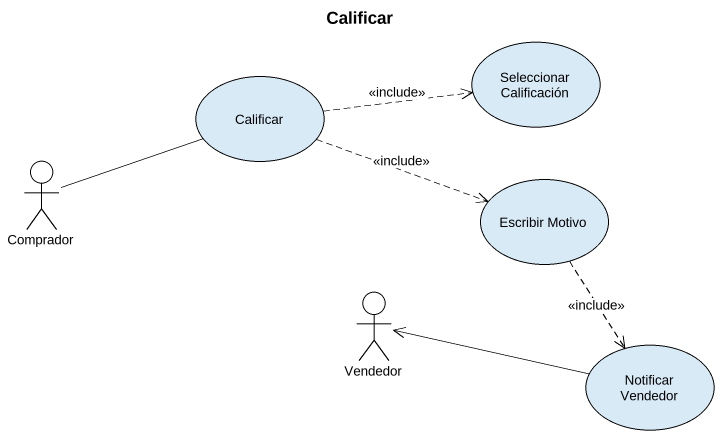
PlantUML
@startuml
title Calificar
usecase Calificar
usecase "Seleccionar Calificación" as Seleccionar_Calificación
actor Comprador
usecase "Escribir Motivo" as Escribir_Motivo
actor Vendedor
usecase "Notificar Vendedor" as Notificar_Vendedor
Calificar .right.> Seleccionar_Calificación : <<include>>
Calificar .right.> Escribir_Motivo : <<include>>
Comprador -right- Calificar
Escribir_Motivo ..> Notificar_Vendedor : <<include>>
Notificar_Vendedor -left-> Vendedor
@enduml
